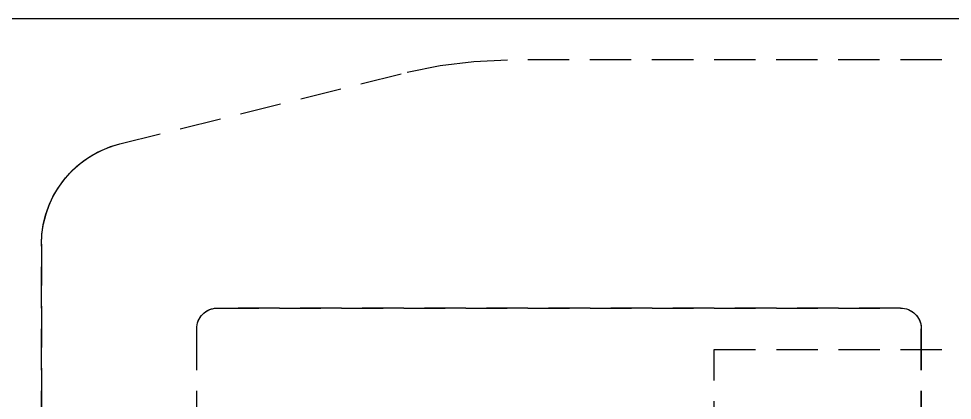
# Model space of a CAD drawing. Header units: metres. Extents: x -200 to 4040, y -1684 to 360.
# Drawn here: x 3541.4 to 3586.5, y -644.96 to -626.5 of the extents above; entities that cross this region are included whole.
import ezdxf

# ---------------------------------------------------------------- set-up
doc = ezdxf.new("R2010")
doc.units = ezdxf.units.M
doc.linetypes.add('DASHED2', pattern=[3, 2, -1])
doc.layers.add('GIZLI', color=8, linetype='DASHED2')
doc.layers.add('GORUNEN', color=7, linetype='Continuous')

msp = doc.modelspace()

# ---------------------------------------------------------------- linework, layer by layer
at = {"layer": 'GIZLI'}
for points in [[(3539.5, -626.5), (3740.5, -626.5)], [(3560.171, -629.094), (3561.766, -628.765), (3563.382, -628.566), (3565.01, -628.5)], [(3560.171, -629.094), (3561.766, -628.765), (3563.382, -628.566), (3565.01, -628.5)], [(3714.99, -628.5), (3565.01, -628.5)], [(3714.99, -628.5), (3565.01, -628.5)], [(3546.29, -632.555), (3560.171, -629.094)], [(3546.29, -632.555), (3560.171, -629.094)], [(3542.5, -637.406), (3542.522, -636.933), (3542.59, -636.465), (3542.701, -636.004), (3542.855, -635.557), (3543.051, -635.125), (3543.286, -634.715), (3543.56, -634.328), (3543.869, -633.969), (3544.21, -633.641), (3544.581, -633.347), (3544.978, -633.089), (3545.398, -632.87), (3545.837, -632.691), (3546.29, -632.555)], [(3542.5, -637.406), (3542.525, -636.91), (3542.599, -636.418), (3542.721, -635.936), (3542.891, -635.469), (3543.106, -635.021), (3543.365, -634.596), (3543.664, -634.199), (3544.002, -633.834), (3544.374, -633.504), (3544.777, -633.213), (3545.207, -632.963), (3545.659, -632.758), (3545.971, -632.646), (3546.29, -632.555)], [(3542.5, -637.406), (3542.5, -673.5)], [(3542.5, -673.5), (3542.5, -637.406)], [(3550, -641.5), (3550.005, -641.402), (3550.019, -641.305), (3550.043, -641.21), (3550.076, -641.117), (3550.118, -641.029), (3550.169, -640.944), (3550.227, -640.866), (3550.293, -640.793), (3550.366, -640.727), (3550.444, -640.669), (3550.529, -640.618), (3550.617, -640.576), (3550.71, -640.543), (3550.805, -640.519), (3550.902, -640.505), (3551, -640.5)], [(3550, -641.5), (3550.005, -641.405), (3550.018, -641.31), (3550.041, -641.217), (3550.072, -641.127), (3550.112, -641.04), (3550.16, -640.958), (3550.215, -640.88), (3550.278, -640.809), (3550.347, -640.743), (3550.421, -640.684), (3550.502, -640.633), (3550.587, -640.59), (3550.675, -640.554), (3550.767, -640.528), (3550.861, -640.51), (3550.93, -640.502), (3551, -640.5)], [(3551, -640.5), (3584, -640.5)], [(3584, -640.5), (3551, -640.5)], [(3584, -640.5), (3584.098, -640.505), (3584.195, -640.519), (3584.29, -640.543), (3584.383, -640.576), (3584.471, -640.618), (3584.556, -640.669), (3584.634, -640.727), (3584.707, -640.793), (3584.773, -640.866), (3584.831, -640.944), (3584.882, -641.029), (3584.924, -641.117), (3584.957, -641.21), (3584.981, -641.305), (3584.995, -641.402), (3585, -641.5)], [(3584, -640.5), (3584.095, -640.505), (3584.19, -640.518), (3584.283, -640.541), (3584.373, -640.572), (3584.46, -640.612), (3584.542, -640.66), (3584.62, -640.715), (3584.691, -640.778), (3584.757, -640.847), (3584.816, -640.921), (3584.867, -641.002), (3584.91, -641.087), (3584.946, -641.175), (3584.972, -641.267), (3584.99, -641.361), (3584.998, -641.43), (3585, -641.5)], [(3550, -646.5), (3550, -641.5)], [(3550, -646.5), (3550, -641.5)], [(3585, -641.5), (3585, -646.5)], [(3585, -646.5), (3585, -641.5)], [(3575, -683), (3575, -642.5)], [(3575, -642.5), (3705, -642.5)], [(3575, -683), (3575, -642.5)], [(3575, -642.5), (3705, -642.5)]]:
    msp.add_lwpolyline(points, dxfattribs=at)
at = {"layer": 'GORUNEN'}
msp.add_lwpolyline([(3539.5, -626.5), (3633, -626.5)], dxfattribs=at)

doc.saveas('drawing.dxf')
